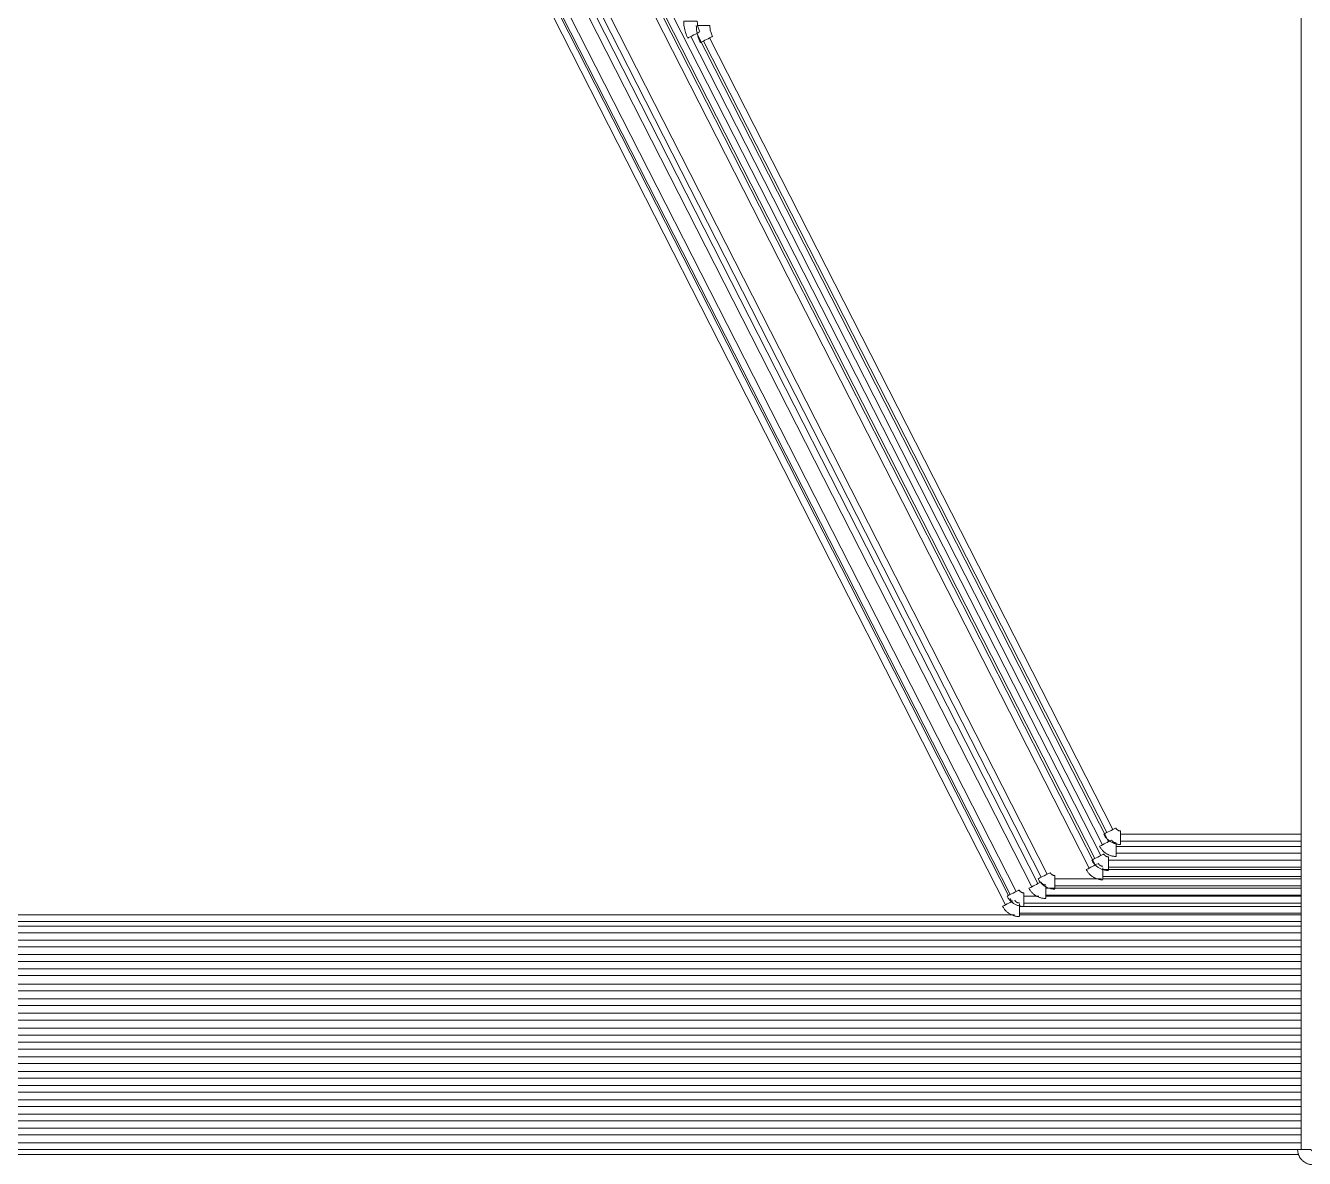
# Model space of a CAD drawing. Header units: millimetres. Extents: x 61345 to 69644, y 9491 to 29385.
# Drawn here: x 65557.8 to 65797.7, y 26762.3 to 26974.8 of the extents above; entities that cross this region are included whole.
import ezdxf

# ---------------------------------------------------------------- set-up
doc = ezdxf.new("R2010")
doc.units = ezdxf.units.MM
doc.layers.add('P-PIPE', color=30, linetype='Continuous', lineweight=18)

# ---------------------------------------------------------------- blocks, each defined once
blk = doc.blocks.new('Coude - Générique - Standard-2983945-CVC TERASSE')
at = {"layer": 'P-PIPE'}
blk.add_line((-17028.9, 14283.4), (-17029.3, 14283.2), dxfattribs=at)
for points in [[(-17029.3, 14283.2, 0), (-17028.9, 14283.4, 0), (-17027.7, 14284, 0), (-17025.9, 14284.9, 0), (-17023.6, 14286.1, 0), (-17020.9, 14287.5, 0), (-17017.9, 14289, 0), (-17015, 14290.5, 0), (-17012.3, 14291.9, 0), (-17009.9, 14293.1, 0)], [(-17029.3, 14283.2, 0), (-17028.6, 14282, 0), (-17027.9, 14280.8, 0), (-17027.1, 14279.6, 0), (-17026.3, 14278.4, 0), (-17025.5, 14277.3, 0), (-17024.6, 14276.2, 0), (-17023.6, 14275.2, 0), (-17022.6, 14274.2, 0), (-17021.6, 14273.2, 0), (-17020.5, 14272.3, 0), (-17019.5, 14271.4, 0), (-17018.3, 14270.5, 0), (-17017.2, 14269.7, 0), (-17016, 14269, 0), (-17014.7, 14268.3, 0), (-17013.5, 14267.6, 0), (-17012.2, 14267, 0), (-17010.9, 14266.5, 0), (-17009.6, 14266, 0), (-17008.3, 14265.5, 0), (-17006.9, 14265.2, 0), (-17005.5, 14264.8, 0), (-17004.1, 14264.5, 0), (-17002.8, 14264.3, 0), (-17001.4, 14264.1, 0), (-16999.9, 14264, 0), (-16998.5, 14264, 0), (-16997.9, 14264, 0)], [(-16997.9, 14289.4, 0), (-16998.2, 14289.4, 0), (-16998.6, 14289.4, 0), (-16999, 14289.5, 0), (-16999.4, 14289.5, 0), (-16999.8, 14289.6, 0), (-17000.2, 14289.7, 0), (-17000.6, 14289.8, 0), (-17000.9, 14289.9, 0), (-17001.3, 14290, 0), (-17001.7, 14290.2, 0), (-17002, 14290.3, 0), (-17002.4, 14290.5, 0), (-17002.7, 14290.7, 0), (-17003.1, 14290.9, 0), (-17003.4, 14291.1, 0), (-17003.7, 14291.3, 0), (-17004, 14291.6, 0), (-17004.3, 14291.8, 0), (-17004.6, 14292.1, 0), (-17004.9, 14292.4, 0), (-17005.2, 14292.7, 0), (-17005.4, 14293, 0), (-17005.7, 14293.3, 0), (-17005.9, 14293.6, 0), (-17006.1, 14293.9, 0), (-17006.3, 14294.2, 0), (-17006.5, 14294.6, 0), (-17006.6, 14294.8, 0)], [(-16997.9, 14287.7, 0), (-16997.9, 14285.7, 0), (-16997.9, 14283, 0), (-16997.9, 14280, 0), (-16997.9, 14276.7, 0), (-16997.9, 14273.4, 0), (-16997.9, 14270.3, 0), (-16997.9, 14267.7, 0), (-16997.9, 14265.7, 0), (-16997.9, 14264.4, 0)]]:
    blk.add_polyline3d(points, dxfattribs=at)
blk = doc.blocks.new('Coude - Générique - Standard-V33-CVC TERASSE')
at = {"layer": 'P-PIPE'}
for p, q in [((-16998.2, 14313.6), (-16998.6, 14313.4)), ((-16989.4, 14307.8), (-16989.4, 14308.3)), ((-16989.4, 14282.8), (-16989.4, 14283.3))]:
    blk.add_line(p, q, dxfattribs=at)
for points in [[(-17020.9, 14302.1, 0), (-17020.2, 14300.8, 0), (-17019.5, 14299.6, 0), (-17018.7, 14298.4, 0), (-17017.9, 14297.3, 0), (-17017, 14296.2, 0), (-17016.1, 14295.1, 0), (-17015.2, 14294, 0), (-17014.2, 14293, 0), (-17013.2, 14292, 0), (-17012.1, 14291.1, 0), (-17011, 14290.2, 0), (-17009.9, 14289.4, 0), (-17008.8, 14288.6, 0), (-17007.6, 14287.8, 0), (-17006.3, 14287.1, 0), (-17005.1, 14286.5, 0), (-17003.8, 14285.9, 0), (-17002.5, 14285.4, 0), (-17001.2, 14284.9, 0), (-16999.8, 14284.4, 0), (-16998.5, 14284, 0), (-16997.1, 14283.7, 0), (-16995.7, 14283.4, 0), (-16994.4, 14283.2, 0), (-16993, 14283, 0), (-16991.5, 14282.9, 0), (-16990.1, 14282.8, 0), (-16989.4, 14282.8, 0)], [(-17020.5, 14302.3, 0), (-17019.3, 14302.9, 0), (-17017.5, 14303.8, 0), (-17015.2, 14305, 0), (-17012.5, 14306.4, 0), (-17009.5, 14307.9, 0), (-17006.6, 14309.4, 0), (-17003.9, 14310.7, 0), (-17001.5, 14311.9, 0), (-16999.7, 14312.9, 0), (-16998.6, 14313.4, 0), (-16998.2, 14313.6, 0)], [(-16989.4, 14308.3, 0), (-16989.8, 14308.3, 0), (-16990.2, 14308.3, 0), (-16990.6, 14308.3, 0), (-16991, 14308.4, 0), (-16991.4, 14308.5, 0), (-16991.8, 14308.5, 0), (-16992.2, 14308.6, 0), (-16992.5, 14308.8, 0), (-16992.9, 14308.9, 0), (-16993.3, 14309, 0), (-16993.6, 14309.2, 0), (-16994, 14309.4, 0), (-16994.3, 14309.6, 0), (-16994.7, 14309.8, 0), (-16995, 14310, 0), (-16995.3, 14310.2, 0), (-16995.6, 14310.4, 0), (-16995.9, 14310.7, 0), (-16996.2, 14311, 0), (-16996.5, 14311.2, 0), (-16996.8, 14311.5, 0), (-16997, 14311.8, 0), (-16997.3, 14312.1, 0), (-16997.5, 14312.5, 0), (-16997.7, 14312.8, 0), (-16997.9, 14313.1, 0), (-16998.1, 14313.5, 0), (-16998.2, 14313.6, 0)], [(-16989.4, 14308.3, 0), (-16989.4, 14307.8, 0), (-16989.4, 14306.6, 0), (-16989.4, 14304.5, 0), (-16989.4, 14301.9, 0), (-16989.4, 14298.8, 0), (-16989.4, 14295.6, 0), (-16989.4, 14292.3, 0), (-16989.4, 14289.2, 0), (-16989.4, 14286.6, 0), (-16989.4, 14284.5, 0)], [(-16989.4, 14284.4, 0), (-16989.4, 14283.3, 0), (-16989.4, 14282.8, 0)]]:
    blk.add_polyline3d(points, dxfattribs=at)
blk = doc.blocks.new('Coude - Générique - Standard-V34-CVC TERASSE')
at = {"layer": 'P-PIPE'}
blk.add_line((-16979.6, 14317.2), (-16979.9, 14317), dxfattribs=at)
for points in [[(-16979.9, 14317, 0), (-16979.6, 14317.2, 0), (-16978.4, 14317.8, 0), (-16976.6, 14318.7, 0), (-16974.3, 14319.9, 0), (-16971.6, 14321.3, 0), (-16968.6, 14322.8, 0), (-16965.7, 14324.3, 0), (-16963, 14325.7, 0), (-16960.6, 14326.9, 0), (-16958.8, 14327.8, 0), (-16957.7, 14328.4, 0)], [(-16948.5, 14323.2, 0), (-16948.9, 14323.2, 0), (-16949.3, 14323.2, 0), (-16949.7, 14323.3, 0), (-16950.1, 14323.3, 0), (-16950.5, 14323.4, 0), (-16950.9, 14323.5, 0), (-16951.3, 14323.6, 0), (-16951.6, 14323.7, 0), (-16952, 14323.8, 0), (-16952.4, 14324, 0), (-16952.7, 14324.1, 0), (-16953.1, 14324.3, 0), (-16953.4, 14324.5, 0), (-16953.8, 14324.7, 0), (-16954.1, 14324.9, 0), (-16954.4, 14325.2, 0), (-16954.7, 14325.4, 0), (-16955, 14325.6, 0), (-16955.3, 14325.9, 0), (-16955.6, 14326.2, 0), (-16955.9, 14326.5, 0), (-16956.1, 14326.8, 0), (-16956.4, 14327.1, 0), (-16956.6, 14327.4, 0), (-16956.8, 14327.7, 0), (-16957, 14328.1, 0), (-16957.2, 14328.4, 0), (-16957.3, 14328.6, 0)], [(-16979.9, 14317, 0), (-16979.3, 14315.8, 0), (-16978.6, 14314.6, 0), (-16977.8, 14313.4, 0), (-16977, 14312.2, 0), (-16976.1, 14311.1, 0), (-16975.2, 14310, 0), (-16974.3, 14309, 0), (-16973.3, 14308, 0), (-16972.3, 14307, 0), (-16971.2, 14306.1, 0), (-16970.1, 14305.2, 0), (-16969, 14304.3, 0), (-16967.8, 14303.5, 0), (-16966.7, 14302.8, 0), (-16965.4, 14302.1, 0), (-16964.2, 14301.4, 0), (-16962.9, 14300.8, 0), (-16961.6, 14300.3, 0), (-16960.3, 14299.8, 0), (-16958.9, 14299.4, 0), (-16957.6, 14299, 0), (-16956.2, 14298.6, 0), (-16954.8, 14298.4, 0), (-16953.4, 14298.1, 0), (-16952, 14298, 0), (-16950.6, 14297.9, 0), (-16949.2, 14297.8, 0), (-16948.5, 14297.8, 0)], [(-16948.5, 14321.5, 0), (-16948.5, 14319.5, 0), (-16948.5, 14316.9, 0), (-16948.5, 14313.8, 0), (-16948.5, 14310.5, 0), (-16948.5, 14307.2, 0), (-16948.5, 14304.1, 0), (-16948.5, 14301.5, 0), (-16948.5, 14299.5, 0), (-16948.5, 14298.2, 0)]]:
    blk.add_polyline3d(points, dxfattribs=at)
blk = doc.blocks.new('Coude - Générique - Standard-V35-CVC TERASSE')
at = {"layer": 'P-PIPE'}
for p, q in [((-16962.2, 14334.8), (-16962.6, 14334.6)), ((-16939.9, 14346.1), (-16940.3, 14345.9)), ((-16931.2, 14340.3), (-16931.2, 14340.8))]:
    blk.add_line(p, q, dxfattribs=at)
for points in [[(-16962.6, 14334.6, 0), (-16962.2, 14334.8, 0), (-16961.1, 14335.4, 0), (-16959.3, 14336.3, 0), (-16956.9, 14337.5, 0), (-16954.2, 14338.9, 0), (-16951.3, 14340.4, 0), (-16948.3, 14341.9, 0), (-16945.6, 14343.3, 0), (-16943.3, 14344.5, 0), (-16941.5, 14345.4, 0), (-16940.3, 14345.9, 0), (-16939.9, 14346.1, 0)], [(-16962.6, 14334.6, 0), (-16961.9, 14333.4, 0), (-16961.2, 14332.1, 0), (-16960.5, 14331, 0), (-16959.6, 14329.8, 0), (-16958.8, 14328.7, 0), (-16957.9, 14327.6, 0), (-16956.9, 14326.5, 0), (-16956, 14325.5, 0), (-16954.9, 14324.6, 0), (-16953.9, 14323.6, 0), (-16952.8, 14322.8, 0), (-16951.7, 14321.9, 0), (-16950.5, 14321.1, 0), (-16949.3, 14320.4, 0), (-16948.1, 14319.7, 0), (-16946.8, 14319, 0), (-16945.5, 14318.4, 0), (-16944.2, 14317.9, 0), (-16942.9, 14317.4, 0), (-16941.6, 14316.9, 0), (-16940.2, 14316.5, 0), (-16938.9, 14316.2, 0), (-16937.5, 14315.9, 0), (-16936.1, 14315.7, 0), (-16934.7, 14315.5, 0), (-16933.3, 14315.4, 0), (-16931.9, 14315.4, 0), (-16931.2, 14315.4, 0)], [(-16931.2, 14340.8, 0), (-16931.6, 14340.8, 0), (-16932, 14340.8, 0), (-16932.4, 14340.8, 0), (-16932.8, 14340.9, 0), (-16933.1, 14341, 0), (-16933.5, 14341.1, 0), (-16933.9, 14341.2, 0), (-16934.3, 14341.3, 0), (-16934.6, 14341.4, 0), (-16935, 14341.6, 0), (-16935.4, 14341.7, 0), (-16935.7, 14341.9, 0), (-16936.1, 14342.1, 0), (-16936.4, 14342.3, 0), (-16936.7, 14342.5, 0), (-16937.1, 14342.7, 0), (-16937.4, 14343, 0), (-16937.7, 14343.2, 0), (-16938, 14343.5, 0), (-16938.2, 14343.8, 0), (-16938.5, 14344, 0), (-16938.8, 14344.3, 0), (-16939, 14344.7, 0), (-16939.2, 14345, 0), (-16939.5, 14345.3, 0), (-16939.7, 14345.6, 0), (-16939.9, 14346, 0), (-16939.9, 14346.1, 0)], [(-16931.2, 14340.8, 0), (-16931.2, 14340.3, 0), (-16931.2, 14339.1, 0), (-16931.2, 14337.1, 0), (-16931.2, 14334.4, 0), (-16931.2, 14331.4, 0), (-16931.2, 14328.1, 0), (-16931.2, 14324.8, 0), (-16931.2, 14321.7, 0), (-16931.2, 14319.1, 0), (-16931.2, 14317.1, 0), (-16931.2, 14315.8, 0)]]:
    blk.add_polyline3d(points, dxfattribs=at)
blk = doc.blocks.new('Coude - Générique - Standard-V36-CVC TERASSE')
at = {"layer": 'P-PIPE'}
blk.add_line((-16872, 14352.2), (-16872.4, 14352), dxfattribs=at)
for points in [[(-16872.4, 14352, 0), (-16872, 14352.2, 0), (-16870.9, 14352.8, 0), (-16869.1, 14353.7, 0), (-16866.7, 14354.9, 0), (-16864, 14356.3, 0), (-16861.1, 14357.8, 0), (-16858.2, 14359.3, 0), (-16855.4, 14360.7, 0), (-16853.1, 14361.9, 0), (-16851.3, 14362.8, 0)], [(-16872.4, 14352, 0), (-16871.7, 14350.8, 0), (-16871, 14349.6, 0), (-16870.3, 14348.4, 0), (-16869.5, 14347.2, 0), (-16868.6, 14346.1, 0), (-16867.7, 14345, 0), (-16866.8, 14344, 0), (-16865.8, 14343, 0), (-16864.8, 14342, 0), (-16863.7, 14341.1, 0), (-16862.6, 14340.2, 0), (-16861.5, 14339.3, 0), (-16860.3, 14338.5, 0), (-16859.1, 14337.8, 0), (-16857.9, 14337.1, 0), (-16856.6, 14336.4, 0), (-16855.4, 14335.8, 0), (-16854.1, 14335.3, 0), (-16852.7, 14334.8, 0), (-16851.4, 14334.4, 0), (-16850.1, 14334, 0), (-16848.7, 14333.6, 0), (-16847.3, 14333.4, 0), (-16845.9, 14333.1, 0), (-16844.5, 14333, 0), (-16843.1, 14332.9, 0), (-16841.7, 14332.8, 0), (-16841, 14332.8, 0)], [(-16841, 14358.2, 0), (-16841.4, 14358.2, 0), (-16841.8, 14358.2, 0), (-16842.2, 14358.3, 0), (-16842.6, 14358.3, 0), (-16843, 14358.4, 0), (-16843.3, 14358.5, 0), (-16843.7, 14358.6, 0), (-16844.1, 14358.7, 0), (-16844.5, 14358.8, 0), (-16844.8, 14359, 0), (-16845.2, 14359.1, 0), (-16845.5, 14359.3, 0), (-16845.9, 14359.5, 0), (-16846.2, 14359.7, 0), (-16846.6, 14359.9, 0), (-16846.9, 14360.2, 0), (-16847.2, 14360.4, 0), (-16847.5, 14360.6, 0), (-16847.8, 14360.9, 0), (-16848.1, 14361.2, 0), (-16848.3, 14361.5, 0), (-16848.6, 14361.8, 0), (-16848.8, 14362.1, 0), (-16849.1, 14362.4, 0), (-16849.3, 14362.7, 0), (-16849.5, 14363.1, 0), (-16849.7, 14363.4, 0), (-16849.8, 14363.6, 0)], [(-16841, 14355.6, 0), (-16841, 14354.5, 0), (-16841, 14351.9, 0), (-16841, 14348.8, 0), (-16841, 14345.5, 0), (-16841, 14342.2, 0), (-16841, 14339.1, 0), (-16841, 14336.5, 0), (-16841, 14334.5, 0), (-16841, 14333.2, 0)]]:
    blk.add_polyline3d(points, dxfattribs=at)
blk = doc.blocks.new('Coude - Générique - Standard-V37-CVC TERASSE')
at = {"layer": 'P-PIPE'}
for p, q in [((-16839.4, 14381.2), (-16839.8, 14381)), ((-16830.7, 14375.4), (-16830.7, 14375.8))]:
    blk.add_line(p, q, dxfattribs=at)
for points in [[(-16861.7, 14369.8, 0), (-16860.5, 14370.4, 0), (-16858.7, 14371.3, 0), (-16856.4, 14372.5, 0), (-16853.7, 14373.9, 0), (-16850.7, 14375.4, 0), (-16847.8, 14376.9, 0), (-16845.1, 14378.3, 0), (-16842.7, 14379.5, 0)], [(-16842.6, 14379.5, 0), (-16840.9, 14380.4, 0), (-16839.8, 14381, 0), (-16839.4, 14381.2, 0)], [(-16830.7, 14375.8, 0), (-16831.1, 14375.8, 0), (-16831.4, 14375.8, 0), (-16831.8, 14375.9, 0), (-16832.2, 14375.9, 0), (-16832.6, 14376, 0), (-16833, 14376.1, 0), (-16833.4, 14376.2, 0), (-16833.8, 14376.3, 0), (-16834.1, 14376.4, 0), (-16834.5, 14376.6, 0), (-16834.8, 14376.7, 0), (-16835.2, 14376.9, 0), (-16835.5, 14377.1, 0), (-16835.9, 14377.3, 0), (-16836.2, 14377.5, 0), (-16836.5, 14377.7, 0), (-16836.8, 14378, 0), (-16837.1, 14378.2, 0), (-16837.4, 14378.5, 0), (-16837.7, 14378.8, 0), (-16838, 14379.1, 0), (-16838.2, 14379.4, 0), (-16838.5, 14379.7, 0), (-16838.7, 14380, 0), (-16838.9, 14380.3, 0), (-16839.1, 14380.6, 0), (-16839.3, 14381, 0), (-16839.4, 14381.2, 0)], [(-16830.7, 14375.8, 0), (-16830.7, 14375.4, 0), (-16830.7, 14374.1, 0), (-16830.7, 14372.1, 0), (-16830.7, 14369.4, 0), (-16830.7, 14366.4, 0), (-16830.7, 14363.1, 0), (-16830.7, 14359.8, 0), (-16830.7, 14356.7, 0), (-16830.7, 14354.1, 0), (-16830.7, 14352.1, 0), (-16830.7, 14350.8, 0)], [(-16862.1, 14369.6, 0), (-16861.4, 14368.4, 0), (-16860.7, 14367.2, 0), (-16859.9, 14366, 0), (-16859.1, 14364.8, 0), (-16858.3, 14363.7, 0), (-16857.4, 14362.6, 0), (-16856.4, 14361.6, 0), (-16855.4, 14360.6, 0), (-16854.4, 14359.6, 0), (-16853.4, 14358.7, 0), (-16852.3, 14357.8, 0), (-16851.1, 14356.9, 0), (-16850, 14356.1, 0), (-16848.8, 14355.4, 0), (-16847.5, 14354.7, 0), (-16846.3, 14354, 0), (-16845, 14353.4, 0), (-16843.7, 14352.9, 0), (-16842.4, 14352.4, 0), (-16841.1, 14351.9, 0), (-16839.7, 14351.6, 0), (-16838.3, 14351.2, 0), (-16837, 14350.9, 0), (-16835.6, 14350.7, 0), (-16834.2, 14350.6, 0), (-16832.8, 14350.4, 0), (-16831.3, 14350.4, 0), (-16830.7, 14350.4, 0)]]:
    blk.add_polyline3d(points, dxfattribs=at)
blk = doc.blocks.new('Coude - Générique - Standard-2840662-CVC TERASSE')
at = {"layer": 'P-PIPE'}
for p, q in [((-16475.4, 13827), (-16475.8, 13827)), ((-16450.9, 13827), (-16452.1, 13827)), ((-16447.2, 13798.4), (-16447.2, 13798.8))]:
    blk.add_line(p, q, dxfattribs=at)
for points in [[(-16475.8, 13827, 0), (-16475.8, 13825.9, 0), (-16475.7, 13824.7, 0), (-16475.6, 13823.6, 0), (-16475.5, 13822.5, 0), (-16475.3, 13821.3, 0), (-16475, 13820.2, 0), (-16474.7, 13819.1, 0), (-16474.4, 13818, 0), (-16474, 13816.9, 0), (-16473.6, 13815.9, 0), (-16473.1, 13814.8, 0), (-16472.6, 13813.8, 0), (-16472.1, 13812.8, 0), (-16471.5, 13811.8, 0), (-16470.8, 13810.9, 0), (-16470.2, 13809.9, 0), (-16469.5, 13809, 0), (-16468.7, 13808.1, 0), (-16468, 13807.3, 0), (-16467.2, 13806.5, 0), (-16466.3, 13805.7, 0), (-16465.5, 13805, 0), (-16464.6, 13804.2, 0), (-16463.6, 13803.6, 0), (-16462.7, 13802.9, 0), (-16461.7, 13802.3, 0), (-16460.7, 13801.8, 0), (-16459.7, 13801.3, 0), (-16458.6, 13800.8, 0), (-16457.6, 13800.3, 0), (-16456.5, 13799.9, 0), (-16455.4, 13799.6, 0), (-16454.3, 13799.3, 0), (-16453.2, 13799, 0), (-16452.1, 13798.8, 0), (-16451, 13798.6, 0), (-16449.8, 13798.5, 0), (-16448.7, 13798.4, 0), (-16447.5, 13798.4, 0), (-16447.2, 13798.4, 0)], [(-16475.8, 13827, 0), (-16475.4, 13827, 0), (-16474.1, 13827, 0), (-16472.1, 13827, 0), (-16469.5, 13827, 0), (-16466.4, 13827, 0), (-16463.1, 13827, 0), (-16459.8, 13827, 0), (-16456.8, 13827, 0), (-16454.1, 13827, 0), (-16452.1, 13827, 0), (-16450.9, 13827, 0)], [(-16447.2, 13823.8, 0), (-16447.3, 13823.8, 0), (-16447.5, 13823.8, 0), (-16447.6, 13823.8, 0), (-16447.7, 13823.9, 0), (-16447.9, 13823.9, 0), (-16448, 13823.9, 0), (-16448.1, 13823.9, 0), (-16448.2, 13824, 0), (-16448.3, 13824, 0), (-16448.5, 13824.1, 0), (-16448.6, 13824.1, 0), (-16448.7, 13824.2, 0), (-16448.8, 13824.2, 0), (-16448.9, 13824.3, 0), (-16449, 13824.4, 0), (-16449.1, 13824.4, 0), (-16449.2, 13824.5, 0), (-16449.3, 13824.6, 0), (-16449.4, 13824.7, 0), (-16449.5, 13824.8, 0), (-16449.6, 13824.9, 0), (-16449.7, 13825, 0), (-16449.8, 13825.1, 0), (-16449.8, 13825.2, 0), (-16449.9, 13825.3, 0), (-16450, 13825.4, 0), (-16450, 13825.5, 0), (-16450.1, 13825.6, 0), (-16450.2, 13825.7, 0), (-16450.2, 13825.8, 0), (-16450.2, 13826, 0), (-16450.3, 13826.1, 0), (-16450.3, 13826.2, 0), (-16450.3, 13826.3, 0), (-16450.4, 13826.5, 0), (-16450.4, 13826.6, 0), (-16450.4, 13826.7, 0), (-16450.4, 13826.8, 0), (-16450.4, 13827, 0), (-16450.4, 13827, 0)], [(-16447.2, 13823.4, 0), (-16447.2, 13822.1, 0), (-16447.2, 13820.1, 0), (-16447.2, 13817.5, 0), (-16447.2, 13814.4, 0), (-16447.2, 13811.1, 0), (-16447.2, 13807.8, 0), (-16447.2, 13804.7, 0), (-16447.2, 13802.1, 0), (-16447.2, 13800.1, 0), (-16447.2, 13798.8, 0), (-16447.2, 13798.4, 0)]]:
    blk.add_polyline3d(points, dxfattribs=at)
blk = doc.blocks.new('Coude - Générique - Standard-V77-CVC TERASSE')
at = {"layer": 'P-PIPE'}
for p, q in [((-16847, 14396), (-16847.4, 14395.8)), ((-16816, 14376.5), (-16816, 14377))]:
    blk.add_line(p, q, dxfattribs=at)
for points in [[(-16847.4, 14395.8, 0), (-16847, 14396, 0), (-16845.9, 14396.6, 0), (-16844.1, 14397.5, 0), (-16841.7, 14398.7, 0), (-16839, 14400.1, 0), (-16836.1, 14401.6, 0), (-16833.2, 14403, 0), (-16830.4, 14404.4, 0), (-16828.1, 14405.6, 0), (-16826.3, 14406.6, 0)], [(-16847.4, 14395.8, 0), (-16846.7, 14394.5, 0), (-16846, 14393.3, 0), (-16845.3, 14392.1, 0), (-16844.5, 14391, 0), (-16843.6, 14389.9, 0), (-16842.7, 14388.8, 0), (-16841.8, 14387.7, 0), (-16840.8, 14386.7, 0), (-16839.8, 14385.7, 0), (-16838.7, 14384.8, 0), (-16837.6, 14383.9, 0), (-16836.5, 14383.1, 0), (-16835.3, 14382.3, 0), (-16834.1, 14381.5, 0), (-16832.9, 14380.8, 0), (-16831.6, 14380.2, 0), (-16830.4, 14379.6, 0), (-16829.1, 14379, 0), (-16827.7, 14378.6, 0), (-16826.4, 14378.1, 0), (-16825.1, 14377.7, 0), (-16823.7, 14377.4, 0), (-16822.3, 14377.1, 0), (-16820.9, 14376.9, 0), (-16819.5, 14376.7, 0), (-16818.1, 14376.6, 0), (-16816.7, 14376.5, 0), (-16816, 14376.5, 0)], [(-16816, 14402, 0), (-16816.4, 14402, 0), (-16816.8, 14402, 0), (-16817.2, 14402, 0), (-16817.6, 14402.1, 0), (-16818, 14402.2, 0), (-16818.3, 14402.2, 0), (-16818.7, 14402.3, 0), (-16819.1, 14402.5, 0), (-16819.5, 14402.6, 0), (-16819.8, 14402.7, 0), (-16820.2, 14402.9, 0), (-16820.5, 14403.1, 0), (-16820.9, 14403.3, 0), (-16821.2, 14403.5, 0), (-16821.6, 14403.7, 0), (-16821.9, 14403.9, 0), (-16822.2, 14404.1, 0), (-16822.5, 14404.4, 0), (-16822.8, 14404.7, 0), (-16823.1, 14404.9, 0), (-16823.3, 14405.2, 0), (-16823.6, 14405.5, 0), (-16823.8, 14405.8, 0), (-16824.1, 14406.2, 0), (-16824.3, 14406.5, 0), (-16824.5, 14406.8, 0), (-16824.7, 14407.2, 0), (-16824.8, 14407.3, 0)], [(-16816, 14401.5, 0), (-16816, 14400.3, 0), (-16816, 14398.2, 0), (-16816, 14395.6, 0), (-16816, 14392.5, 0), (-16816, 14389.2, 0), (-16816, 14386, 0), (-16816, 14382.9, 0), (-16816, 14380.3, 0), (-16816, 14378.2, 0), (-16816, 14377, 0), (-16816, 14376.5, 0)]]:
    blk.add_polyline3d(points, dxfattribs=at)
blk = doc.blocks.new('Coude - Générique - Standard-V78-CVC TERASSE')
at = {"layer": 'P-PIPE'}
for p, q in [((-16817, 14429.9), (-16817.4, 14429.7)), ((-16808.2, 14424.1), (-16808.2, 14424.5)), ((-16808.2, 14399.1), (-16808.2, 14399.6))]:
    blk.add_line(p, q, dxfattribs=at)
for points in [[(-16839.2, 14418.6, 0), (-16838.1, 14419.1, 0), (-16836.3, 14420.1, 0), (-16834, 14421.3, 0), (-16831.2, 14422.6, 0), (-16828.3, 14424.1, 0), (-16825.4, 14425.6, 0), (-16822.6, 14427, 0), (-16820.3, 14428.2, 0), (-16818.5, 14429.1, 0), (-16817.4, 14429.7, 0), (-16817, 14429.9, 0)], [(-16808.2, 14424.5, 0), (-16808.6, 14424.6, 0), (-16809, 14424.6, 0), (-16809.4, 14424.6, 0), (-16809.8, 14424.7, 0), (-16810.2, 14424.7, 0), (-16810.5, 14424.8, 0), (-16810.9, 14424.9, 0), (-16811.3, 14425, 0), (-16811.7, 14425.2, 0), (-16812, 14425.3, 0), (-16812.4, 14425.5, 0), (-16812.7, 14425.7, 0), (-16813.1, 14425.8, 0), (-16813.4, 14426, 0), (-16813.8, 14426.3, 0), (-16814.1, 14426.5, 0), (-16814.4, 14426.7, 0), (-16814.7, 14427, 0), (-16815, 14427.2, 0), (-16815.3, 14427.5, 0), (-16815.5, 14427.8, 0), (-16815.8, 14428.1, 0), (-16816, 14428.4, 0), (-16816.3, 14428.7, 0), (-16816.5, 14429.1, 0), (-16816.7, 14429.4, 0), (-16816.9, 14429.7, 0), (-16817, 14429.9, 0)], [(-16808.2, 14424.5, 0), (-16808.2, 14424.1, 0), (-16808.2, 14422.8, 0), (-16808.2, 14420.8, 0), (-16808.2, 14418.2, 0), (-16808.2, 14415.1, 0), (-16808.2, 14411.8, 0), (-16808.2, 14408.5, 0), (-16808.2, 14405.5, 0), (-16808.2, 14402.8, 0), (-16808.2, 14400.8, 0), (-16808.2, 14399.6, 0), (-16808.2, 14399.1, 0)], [(-16839.6, 14418.4, 0), (-16838.9, 14417.1, 0), (-16838.2, 14415.9, 0), (-16837.5, 14414.7, 0), (-16836.7, 14413.6, 0), (-16835.8, 14412.5, 0), (-16834.9, 14411.4, 0), (-16834, 14410.3, 0), (-16833, 14409.3, 0), (-16832, 14408.3, 0), (-16830.9, 14407.4, 0), (-16829.8, 14406.5, 0), (-16828.7, 14405.7, 0), (-16827.5, 14404.9, 0), (-16826.3, 14404.1, 0), (-16825.1, 14403.4, 0), (-16823.8, 14402.8, 0), (-16822.6, 14402.2, 0), (-16821.3, 14401.6, 0), (-16819.9, 14401.1, 0), (-16818.6, 14400.7, 0), (-16817.3, 14400.3, 0), (-16815.9, 14400, 0), (-16814.5, 14399.7, 0), (-16813.1, 14399.5, 0), (-16811.7, 14399.3, 0), (-16810.3, 14399.2, 0), (-16808.9, 14399.1, 0), (-16808.2, 14399.1, 0)]]:
    blk.add_polyline3d(points, dxfattribs=at)
blk = doc.blocks.new('Coude - Générique - Standard-3210927-CVC TERASSE')
at = {"layer": 'P-PIPE'}
for points in [[(-17627.5, 15943.7, 0), (-17627.5, 15940.9, 0), (-17627.3, 15938.1, 0), (-17627.1, 15935.8, 0)], [(-17627.5, 15943.7, 0), (-17627.1, 15943.7, 0), (-17625.8, 15943.7, 0), (-17623.8, 15943.7, 0), (-17621.2, 15943.7, 0), (-17618.1, 15943.7, 0), (-17614.8, 15943.7, 0), (-17611.5, 15943.7, 0), (-17608.5, 15943.7, 0), (-17605.8, 15943.7, 0), (-17603.8, 15943.7, 0), (-17602.5, 15943.7, 0), (-17602.1, 15943.7, 0)], [(-17627.1, 15935.8, 0), (-17626.7, 15933, 0), (-17626.2, 15930.2, 0), (-17625.6, 15927.5, 0), (-17624.9, 15924.7, 0), (-17624.1, 15922.1, 0), (-17623.2, 15919.4, 0), (-17622.2, 15916.8, 0), (-17621, 15914.2, 0), (-17619.9, 15911.8, 0)], [(-17601.8, 15938.6, 0), (-17602, 15940.4, 0), (-17602.1, 15942.2, 0), (-17602.1, 15943.7, 0)], [(-17597.2, 15923.3, 0), (-17598, 15925, 0), (-17598.7, 15926.6, 0), (-17599.4, 15928.3, 0), (-17599.9, 15930, 0), (-17600.5, 15931.7, 0), (-17600.9, 15933.4, 0), (-17601.3, 15935.2, 0), (-17601.6, 15936.9, 0), (-17601.8, 15938.6, 0)], [(-17598.7, 15922.6, 0), (-17600.5, 15921.7, 0), (-17602.9, 15920.5, 0), (-17605.6, 15919.1, 0), (-17608.5, 15917.6, 0), (-17611.5, 15916.1, 0), (-17614.2, 15914.7, 0), (-17616.5, 15913.5, 0), (-17618.3, 15912.6, 0), (-17619.5, 15912, 0), (-17619.9, 15911.8, 0)]]:
    blk.add_polyline3d(points, dxfattribs=at)
blk = doc.blocks.new('Coude - Générique - Standard-V104-CVC TERASSE')
at = {"layer": 'P-PIPE'}
for points in [[(-17603.9, 15935.2, 0), (-17603.8, 15932.4, 0), (-17603.7, 15929.6, 0), (-17603.4, 15926.8, 0), (-17603, 15924, 0), (-17602.5, 15921.3, 0), (-17601.9, 15918.5, 0), (-17601.2, 15915.8, 0), (-17600.3, 15913.1, 0), (-17599.4, 15910.5, 0), (-17598.3, 15907.9, 0), (-17597.2, 15905.3, 0), (-17596.2, 15903.3, 0)], [(-17602.2, 15935.2, 0), (-17600.2, 15935.2, 0), (-17597.5, 15935.2, 0), (-17594.5, 15935.2, 0), (-17591.2, 15935.2, 0), (-17587.9, 15935.2, 0), (-17584.8, 15935.2, 0), (-17582.2, 15935.2, 0), (-17580.2, 15935.2, 0), (-17578.9, 15935.2, 0), (-17578.5, 15935.2, 0)], [(-17573.6, 15914.9, 0), (-17574.4, 15916.5, 0), (-17575.1, 15918.1, 0), (-17575.7, 15919.8, 0), (-17576.3, 15921.5, 0), (-17576.8, 15923.2, 0), (-17577.3, 15925, 0), (-17577.7, 15926.7, 0), (-17578, 15928.5, 0), (-17578.2, 15930.2, 0), (-17578.4, 15932, 0), (-17578.5, 15933.8, 0), (-17578.5, 15935.2, 0)], [(-17573.6, 15914.9, 0), (-17574, 15914.7, 0), (-17575.1, 15914.1, 0), (-17576.9, 15913.2, 0), (-17579.3, 15912, 0), (-17582, 15910.6, 0), (-17584.9, 15909.1, 0), (-17587.8, 15907.6, 0), (-17590.6, 15906.2, 0), (-17592.9, 15905, 0), (-17594.7, 15904.1, 0), (-17595.9, 15903.5, 0)]]:
    blk.add_polyline3d(points, dxfattribs=at)

msp = doc.modelspace()

# ---------------------------------------------------------------- linework, layer by layer
at = {"layer": 'P-PIPE'}
for p, q in [((65797.08, 27209.33), (65797.08, 26764.01)), ((65747.73, 26813.88), (65630.99, 27042.99)), ((65631.67, 27044.04), (65748.34, 26815.06)), ((65749.47, 26815.64), (65632.8, 27044.62)), ((65759.52, 26819.14), (65645.12, 27043.67)), ((65629.86, 27042.42), (65746.6, 26813.3)), ((65643.21, 27040.82), (65757.36, 26816.8)), ((65758.49, 26817.38), (65644.35, 27041.4)), ((65644.75, 27041.6), (65758.39, 26818.56)), ((65628.43, 27035.71), (65742.51, 26811.81)), ((65743.64, 26812.39), (65629.12, 27037.15)), ((65627, 27034.98), (65741.67, 26809.92)), ((65742.21, 26811.66), (65628.13, 27035.55)), ((65760.99, 26821.75), (65683.74, 26973.36)), ((65682.61, 26972.78), (65759.86, 26821.18)), ((65684.97, 26971.93), (65760.64, 26823.44)), ((65761.77, 26824.02), (65686.11, 26972.51)), ((65797.09, 26823.13), (65763.21, 26823.13)), ((65797.09, 26820.87), (65762.43, 26820.87)), ((65763.21, 26821.86), (65797.09, 26821.86)), ((65797.09, 26818.25), (65760.97, 26818.25)), ((65762.43, 26819.6), (65797.09, 26819.6)), ((65797.09, 26816.5), (65759.93, 26816.5)), ((65759.93, 26815.23), (65797.09, 26815.23)), ((65760.97, 26816.98), (65797.09, 26816.98)), ((65797.09, 26813), (65749.18, 26813)), ((65759.64, 26814.75), (65750.91, 26814.75)), ((65750.91, 26813.48), (65797.09, 26813.48)), ((65797.09, 26814.75), (65759.93, 26814.75)), ((65742.8, 26810.5), (65742.51, 26811.08)), ((65747.91, 26811.5), (65745.09, 26811.5)), ((65745.09, 26810.23), (65797.09, 26810.23)), ((65749.18, 26811.73), (65797.09, 26811.73)), ((65797.09, 26811.5), (65749.18, 26811.5)), ((65743.31, 26808.03), (65432.92, 26808.03)), ((65797.09, 26809.61), (65744.25, 26809.61)), ((65744.25, 26808.34), (65797.09, 26808.34)), ((65797.09, 26808.03), (65744.25, 26808.03)), ((65797.08, 26805.91), (65432.1, 26805.91)), ((65432.92, 26806.76), (65797.08, 26806.76)), ((65432.1, 26804.64), (65797.08, 26804.64)), ((65797.08, 26803.27), (65432.1, 26803.27)), ((65432.1, 26802), (65797.08, 26802)), ((65797.08, 26800.57), (65432.1, 26800.57)), ((65432.1, 26799.3), (65797.08, 26799.3)), ((65797.08, 26797.9), (65429.6, 26797.9)), ((65429.6, 26796.63), (65797.08, 26796.63)), ((65797.08, 26795.03), (65427.97, 26795.03)), ((65427.97, 26793.76), (65797.08, 26793.76)), ((65797.08, 26792.27), (65168.11, 26792.27)), ((65168.11, 26791), (65797.08, 26791)), ((65797.08, 26789.56), (65167.48, 26789.56)), ((65797.08, 26786.75), (65140.61, 26786.75)), ((65167.48, 26788.29), (65797.08, 26788.29)), ((65797.08, 26784.11), (65139.23, 26784.11)), ((65140.61, 26785.48), (65797.08, 26785.48)), ((65797.08, 26781.4), (65137.36, 26781.4)), ((65139.23, 26782.84), (65797.08, 26782.84)), ((65137.36, 26780.13), (65797.08, 26780.13)), ((65797.08, 26778.66), (65137.11, 26778.66)), ((65137.11, 26777.39), (65797.08, 26777.39)), ((65797.08, 26776.02), (65113.48, 26776.02)), ((65113.48, 26774.75), (65797.08, 26774.75)), ((65797.08, 26773.32), (65113.48, 26773.32)), ((65113.48, 26772.05), (65797.08, 26772.05)), ((65797.08, 26770.65), (65112.48, 26770.65)), ((65112.48, 26769.38), (65797.08, 26769.38)), ((65797.08, 26768.03), (65112.98, 26768.03)), ((65797.08, 26765.27), (65112.85, 26765.27)), ((65112.98, 26766.76), (65797.08, 26766.76)), ((65112.85, 26764), (65796.49, 26764)), ((65796.65, 26763.06), (65112.85, 26763.06))]:
    msp.add_line(p, q, dxfattribs=at)

# ---------------------------------------------------------------- block references
at = {"layer": 'P-PIPE', "xscale": 0.1, "yscale": 0.1, "zscale": 0.1}
for name in ['Coude - Générique - Standard-3210927-CVC TERASSE', 'Coude - Générique - Standard-V104-CVC TERASSE', 'Coude - Générique - Standard-V78-CVC TERASSE', 'Coude - Générique - Standard-V77-CVC TERASSE', 'Coude - Générique - Standard-V36-CVC TERASSE', 'Coude - Générique - Standard-V37-CVC TERASSE', 'Coude - Générique - Standard-V35-CVC TERASSE', 'Coude - Générique - Standard-V33-CVC TERASSE', 'Coude - Générique - Standard-V34-CVC TERASSE', 'Coude - Générique - Standard-2983945-CVC TERASSE', 'Coude - Générique - Standard-2840662-CVC TERASSE']:
    msp.add_blockref(name, (67444.03, 25381.31), dxfattribs=at)

doc.saveas('drawing.dxf')
